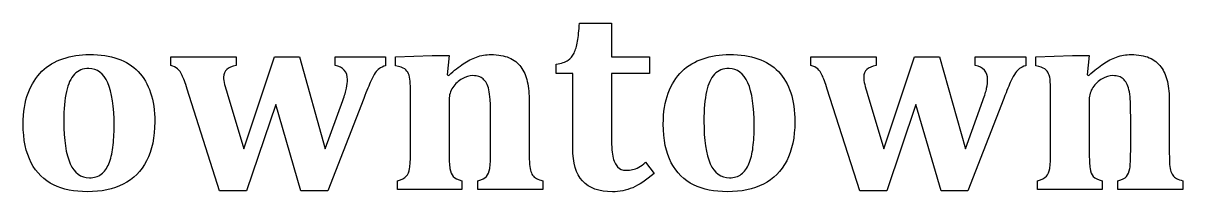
# Model space of a CAD drawing. Extents: x 0 to 800, y 146 to 730.
# Drawn here: x 471.63 to 504.15, y 549.7 to 554.42 of the extents above; entities that cross this region are included whole.
import ezdxf

# ---------------------------------------------------------------- set-up
doc = ezdxf.new("R2010")
doc.units = 0
doc.layers.get('0').update_dxf_attribs({"linetype": 'CONTINUOUS'})

msp = doc.modelspace()

# ---------------------------------------------------------------- linework, layer by layer
at = {"color": 7}
for points in [[(487.229224, 554.421464), (488.125472, 554.421464), (488.125472, 553.483968), (489.194224, 553.483968), (489.194224, 553.015216), (488.125472, 553.015216), (488.125472, 551.323968)], [(475.765448, 553.236464), (475.765448, 553.483968), (477.5992, 553.483968), (477.5992, 553.236464)], [(477.344216, 552.463968), (477.812968, 550.907712), (478.675464, 553.483968), (479.372968, 553.483968), (480.100464, 550.907712), (480.591712, 552.261464)], [(480.378, 553.236464), (480.378, 553.483968), (481.791744, 553.483968), (481.791744, 553.232712)], [(482.073016, 553.228928), (482.073016, 553.483928), (483.100512, 553.513928), (483.573016, 553.513928), (483.516776, 552.973928), (483.561816, 552.962648)], [(493.720448, 553.236464), (493.720448, 553.483968), (495.5542, 553.483968), (495.5542, 553.236464)], [(495.299216, 552.463968), (495.767968, 550.907712), (496.630464, 553.483968), (497.327968, 553.483968), (498.055464, 550.907712), (498.546712, 552.261464)], [(498.333, 553.236464), (498.333, 553.483968), (499.746744, 553.483968), (499.746744, 553.232712)], [(500.028016, 553.228928), (500.028016, 553.483928), (501.055512, 553.513928), (501.528016, 553.513928), (501.471776, 552.973928), (501.516736, 552.962648)], [(487.041696, 550.918968), (487.041696, 553.015216), (486.572952, 553.015216), (486.572952, 553.273968)], [(479.417952, 549.726464), (478.712952, 552.145216), (477.891696, 549.726464), (477.1342, 549.726464), (476.222952, 552.580216)], [(481.176744, 552.317736), (480.168, 549.726488), (479.417952, 549.726464)], [(482.489208, 550.843928), (482.489208, 552.385176)], [(497.372952, 549.726464), (496.667952, 552.145216), (495.846696, 549.726464), (495.0892, 549.726464), (494.177952, 552.580216)], [(499.131744, 552.317736), (498.123, 549.726488), (497.372952, 549.726464)], [(500.444208, 550.843928), (500.444208, 552.385176)], [(483.572952, 552.291424), (483.572952, 550.847672)], [(485.819344, 552.220136), (485.819344, 550.847632)], [(501.527952, 552.291424), (501.527952, 550.847672)], [(503.774264, 552.220136), (503.774264, 550.847632)], [(472.765424, 551.680216), (472.765448, 551.680216)], [(484.735472, 550.843968), (484.735472, 551.845216)], [(490.720424, 551.680216), (490.720448, 551.680216)], [(502.690472, 550.843968), (502.690472, 551.845216)], [(489.085456, 550.52896), (489.321696, 550.213968)], [(483.932936, 550.011424), (483.932936, 549.763928), (482.12168, 549.763928), (482.12168, 550.011424)], [(486.197952, 549.763968), (484.3792, 549.763968), (484.3792, 550.011464)], [(486.198072, 550.011376), (486.197952, 549.763968)], [(501.887936, 550.011424), (501.887936, 549.763928), (500.07668, 549.763928), (500.07668, 550.011424)], [(504.152952, 549.763968), (502.3342, 549.763968), (502.3342, 550.011464)], [(504.152992, 550.011376), (504.152952, 549.763968)], [(473.425448, 549.703968), (473.425448, 549.703968)], [(491.380448, 549.703968), (491.380448, 549.703968)]]:
    msp.add_lwpolyline(points, dxfattribs=at)
for points in [[(487.174824, 553.915216), (487.198584, 554.050208), (487.216664, 554.21896), (487.229224, 554.421464)], [(487.0792, 553.587088), (487.1192, 553.67084), (487.15104, 553.780208), (487.174824, 553.915216)], [(472.150448, 553.075216), (472.315448, 553.235208), (472.51232, 553.353336), (472.741072, 553.429592)], [(472.741072, 553.429592), (472.969824, 553.505832), (473.217944, 553.54396), (473.485448, 553.543968)], [(473.485448, 553.543968), (474.090448, 553.54396), (474.546696, 553.384584), (474.8542, 553.06584)], [(483.970568, 553.287024), (484.088064, 553.365744), (484.211192, 553.428272), (484.339944, 553.474528)], [(484.339944, 553.474528), (484.468688, 553.520768), (484.60432, 553.543888), (484.746816, 553.543888)], [(484.746816, 553.543888), (484.951816, 553.54388), (485.121816, 553.514528), (485.256816, 553.45576)], [(485.256816, 553.45576), (485.391816, 553.39704), (485.501192, 553.311384), (485.584944, 553.198888)], [(486.572952, 553.273968), (486.725448, 553.298928), (486.837952, 553.336448), (486.910448, 553.386464)], [(486.910448, 553.386464), (486.982928, 553.436464), (487.0392, 553.503336), (487.0792, 553.587088)], [(490.105448, 553.075216), (490.270448, 553.235208), (490.46732, 553.353336), (490.696072, 553.429592)], [(490.696072, 553.429592), (490.924824, 553.505832), (491.172944, 553.54396), (491.440448, 553.543968)], [(491.440448, 553.543968), (492.045448, 553.54396), (492.501696, 553.384584), (492.8092, 553.06584)], [(501.925488, 553.287024), (502.042984, 553.365744), (502.166112, 553.428272), (502.294864, 553.474528)], [(502.294864, 553.474528), (502.423608, 553.520768), (502.55924, 553.543888), (502.701736, 553.543888)], [(502.701736, 553.543888), (502.906736, 553.54388), (503.076736, 553.514528), (503.211736, 553.45576)], [(503.211736, 553.45576), (503.346736, 553.39704), (503.456112, 553.311384), (503.539864, 553.198888)], [(471.7642, 552.467712), (471.856696, 552.712712), (471.985448, 552.915208), (472.150448, 553.075216)], [(473.061704, 552.992712), (472.959208, 552.885208), (472.884208, 552.72396), (472.836704, 552.508968)], [(473.470456, 553.153968), (473.300456, 553.15396), (473.164208, 553.100208), (473.061704, 552.992712)], [(473.997328, 552.754592), (473.878576, 553.02084), (473.702952, 553.15396), (473.470456, 553.153968)], [(474.8542, 553.06584), (475.161696, 552.747088), (475.315448, 552.280216), (475.315448, 551.665216)], [(475.956696, 553.144592), (475.909176, 553.188352), (475.845448, 553.218992), (475.765448, 553.236464)], [(476.0842, 552.96084), (476.04668, 553.03956), (476.0042, 553.10084), (475.956696, 553.144592)], [(477.334824, 553.129592), (477.276104, 553.078312), (477.246696, 553.006464), (477.246696, 552.913968)], [(477.5992, 553.236464), (477.481696, 553.216464), (477.393576, 553.180864), (477.334824, 553.129592)], [(480.633, 553.107088), (480.573, 553.175808), (480.487992, 553.21896), (480.378, 553.236464)], [(480.723, 552.846464), (480.722992, 552.951464), (480.693, 553.038336), (480.633, 553.107088)], [(481.50112, 553.03024), (481.46488, 552.97776), (481.4236, 552.901488), (481.377376, 552.801488)], [(481.617376, 553.153992), (481.576096, 553.123992), (481.537368, 553.082712), (481.50112, 553.03024)], [(481.791744, 553.232712), (481.716784, 553.210232), (481.658616, 553.183992), (481.617376, 553.153992)], [(482.326136, 553.1408), (482.277416, 553.17456), (482.193016, 553.20392), (482.073016, 553.228928)], [(482.434888, 553.009552), (482.411128, 553.063312), (482.374888, 553.107048), (482.326136, 553.1408)], [(482.479848, 552.7958), (482.473448, 552.884544), (482.458568, 552.9558), (482.434888, 553.009552)], [(483.561816, 552.962648), (483.716816, 553.100144), (483.853064, 553.208272), (483.970568, 553.287024)], [(485.584944, 553.198888), (485.668688, 553.086384), (485.728688, 552.94888), (485.764944, 552.786384)], [(489.7192, 552.467712), (489.811696, 552.712712), (489.940448, 552.915208), (490.105448, 553.075216)], [(491.016704, 552.992712), (490.914208, 552.885208), (490.839208, 552.72396), (490.791704, 552.508968)], [(491.425456, 553.153968), (491.255456, 553.15396), (491.119208, 553.100208), (491.016704, 552.992712)], [(491.952336, 552.754592), (491.833584, 553.02084), (491.657952, 553.15396), (491.425456, 553.153968)], [(492.8092, 553.06584), (493.116696, 552.747088), (493.270448, 552.280216), (493.270448, 551.665216)], [(493.911696, 553.144592), (493.864176, 553.188352), (493.800448, 553.218992), (493.720448, 553.236464)], [(494.0392, 552.96084), (494.00168, 553.03956), (493.9592, 553.10084), (493.911696, 553.144592)], [(495.289824, 553.129592), (495.231104, 553.078312), (495.201696, 553.006464), (495.201696, 552.913968)], [(495.5542, 553.236464), (495.436696, 553.216464), (495.348568, 553.180864), (495.289824, 553.129592)], [(498.588, 553.107088), (498.528, 553.175808), (498.442992, 553.21896), (498.333, 553.236464)], [(498.678, 552.846464), (498.677992, 552.951464), (498.648, 553.038336), (498.588, 553.107088)], [(499.45612, 553.03024), (499.41988, 552.97776), (499.3786, 552.901488), (499.332368, 552.801488)], [(499.572368, 553.153992), (499.531088, 553.123992), (499.492368, 553.082712), (499.45612, 553.03024)], [(499.746744, 553.232712), (499.671784, 553.210232), (499.613616, 553.183992), (499.572368, 553.153992)], [(500.281136, 553.1408), (500.232416, 553.17456), (500.148016, 553.20392), (500.028016, 553.228928)], [(500.389888, 553.009552), (500.366128, 553.063312), (500.329888, 553.107048), (500.281136, 553.1408)], [(500.434848, 552.7958), (500.428448, 552.884544), (500.413568, 552.9558), (500.389888, 553.009552)], [(501.516736, 552.962648), (501.671736, 553.100144), (501.807984, 553.208272), (501.925488, 553.287024)], [(503.539864, 553.198888), (503.623608, 553.086384), (503.683608, 552.94888), (503.719864, 552.786384)], [(474.175456, 551.548968), (474.175456, 552.086464), (474.116096, 552.488336), (473.997328, 552.754592)], [(476.222952, 552.580216), (476.167912, 552.755208), (476.121696, 552.882088), (476.0842, 552.96084)], [(477.246696, 552.913968), (477.246696, 552.851488), (477.256696, 552.782088), (477.276696, 552.70584)], [(477.276696, 552.70584), (477.296696, 552.6296), (477.319176, 552.54896), (477.344216, 552.463968)], [(480.69484, 552.602712), (480.71356, 552.695216), (480.723, 552.776464), (480.723, 552.846464)], [(481.377376, 552.801488), (481.331136, 552.701488), (481.26424, 552.54024), (481.176744, 552.317736)], [(482.489208, 552.385176), (482.489208, 552.570176), (482.486008, 552.707048), (482.479848, 552.7958)], [(483.936696, 552.867048), (483.8342, 552.808328), (483.747944, 552.727048), (483.677952, 552.623296)], [(484.232952, 552.955176), (484.137944, 552.955168), (484.0392, 552.925816), (483.936696, 552.867048)], [(484.405448, 552.932696), (484.360488, 552.947736), (484.302944, 552.955176), (484.232952, 552.955176)], [(484.525448, 552.863336), (484.490488, 552.894616), (484.450488, 552.917736), (484.405448, 552.932696)], [(484.621072, 552.743336), (484.592352, 552.792056), (484.560432, 552.832088), (484.525448, 552.863336)], [(484.688592, 552.561464), (484.672352, 552.633944), (484.649872, 552.694584), (484.621072, 552.743336)], [(485.764944, 552.786384), (485.801184, 552.62388), (485.819344, 552.435136), (485.819344, 552.220136)], [(492.130456, 551.548968), (492.130456, 552.086464), (492.071096, 552.488336), (491.952336, 552.754592)], [(494.177952, 552.580216), (494.122912, 552.755208), (494.076696, 552.882088), (494.0392, 552.96084)], [(495.201696, 552.913968), (495.201696, 552.851488), (495.211696, 552.782088), (495.231696, 552.70584)], [(495.231696, 552.70584), (495.251696, 552.6296), (495.274176, 552.54896), (495.299216, 552.463968)], [(498.64984, 552.602712), (498.66856, 552.695216), (498.678, 552.776464), (498.678, 552.846464)], [(499.332368, 552.801488), (499.286128, 552.701488), (499.21924, 552.54024), (499.131744, 552.317736)], [(500.444208, 552.385176), (500.444208, 552.570176), (500.441008, 552.707048), (500.434848, 552.7958)], [(501.891696, 552.867048), (501.7892, 552.808328), (501.702944, 552.727048), (501.632952, 552.623296)], [(502.187952, 552.955176), (502.092944, 552.955168), (501.9942, 552.925816), (501.891696, 552.867048)], [(502.360448, 552.932696), (502.315488, 552.947736), (502.257944, 552.955176), (502.187952, 552.955176)], [(502.480448, 552.863336), (502.445488, 552.894616), (502.405488, 552.917736), (502.360448, 552.932696)], [(502.576072, 552.743336), (502.547352, 552.792056), (502.515432, 552.832088), (502.480448, 552.863336)], [(502.643592, 552.561464), (502.627352, 552.633944), (502.604872, 552.694584), (502.576072, 552.743336)], [(503.719864, 552.786384), (503.756104, 552.62388), (503.774264, 552.435136), (503.774264, 552.220136)], [(471.625448, 551.597712), (471.625448, 551.932712), (471.671688, 552.222712), (471.7642, 552.467712)], [(472.836704, 552.508968), (472.789184, 552.29396), (472.765424, 552.017712), (472.765424, 551.680216)], [(480.591712, 552.261464), (480.641712, 552.396464), (480.676088, 552.510216), (480.69484, 552.602712)], [(483.677952, 552.623296), (483.607952, 552.519544), (483.572944, 552.40892), (483.572952, 552.291424)], [(484.724192, 552.282088), (484.716992, 552.39584), (484.704832, 552.48896), (484.688592, 552.561464)], [(489.580448, 551.597712), (489.580448, 551.932712), (489.626688, 552.222712), (489.7192, 552.467712)], [(490.791704, 552.508968), (490.744184, 552.29396), (490.720424, 552.017712), (490.720424, 551.680216)], [(498.546712, 552.261464), (498.596712, 552.396464), (498.631088, 552.510216), (498.64984, 552.602712)], [(501.632952, 552.623296), (501.562952, 552.519544), (501.527944, 552.40892), (501.527952, 552.291424)], [(502.679192, 552.282088), (502.671992, 552.39584), (502.659832, 552.48896), (502.643592, 552.561464)], [(484.735472, 551.845216), (484.735472, 552.022712), (484.731472, 552.168336), (484.724192, 552.282088)], [(502.690472, 551.845216), (502.690472, 552.022712), (502.686472, 552.168336), (502.679192, 552.282088)], [(472.765448, 551.680216), (472.765448, 551.150216), (472.824808, 550.753336), (472.943576, 550.489592)], [(490.720448, 551.680216), (490.720448, 551.150216), (490.779808, 550.753336), (490.898576, 550.489592)], [(471.850448, 550.51584), (471.700448, 550.799592), (471.625448, 551.160216), (471.625448, 551.597712)], [(474.141696, 550.947088), (474.164176, 551.12584), (474.175456, 551.326464), (474.175456, 551.548968)], [(475.315448, 551.665216), (475.315448, 551.230216), (475.239208, 550.86584), (475.086696, 550.572088)], [(489.805448, 550.51584), (489.655448, 550.799592), (489.580448, 551.160216), (489.580448, 551.597712)], [(492.096696, 550.947088), (492.119176, 551.12584), (492.130456, 551.326464), (492.130456, 551.548968)], [(493.270448, 551.665216), (493.270448, 551.230216), (493.194208, 550.86584), (493.041696, 550.572088)], [(488.125472, 551.323968), (488.125472, 551.041464), (488.138592, 550.832712), (488.164832, 550.697712)], [(474.02732, 550.487712), (474.08108, 550.615216), (474.119192, 550.768336), (474.141696, 550.947088)], [(482.464808, 550.352672), (482.481048, 550.442672), (482.489208, 550.606424), (482.489208, 550.843928)], [(483.572952, 550.847672), (483.572944, 550.610176), (483.580152, 550.445176), (483.595432, 550.352672)], [(484.711072, 550.35084), (484.727312, 550.442088), (484.735472, 550.606464), (484.735472, 550.843968)], [(485.819344, 550.847632), (485.819336, 550.737632), (485.820944, 550.634512), (485.824944, 550.538256)], [(487.317328, 550.00584), (487.133576, 550.207088), (487.041696, 550.511464), (487.041696, 550.918968)], [(488.164832, 550.697712), (488.191072, 550.562712), (488.235472, 550.463336), (488.29796, 550.399592)], [(491.982328, 550.487712), (492.036088, 550.615216), (492.0742, 550.768336), (492.096696, 550.947088)], [(500.419808, 550.352672), (500.436048, 550.442672), (500.444208, 550.606424), (500.444208, 550.843928)], [(501.527952, 550.847672), (501.527944, 550.610176), (501.535152, 550.445176), (501.550432, 550.352672)], [(502.666072, 550.35084), (502.682312, 550.442088), (502.690472, 550.606464), (502.690472, 550.843968)], [(503.774264, 550.847632), (503.774256, 550.737632), (503.775864, 550.634512), (503.779864, 550.538256)], [(472.474824, 549.897088), (472.208576, 550.02584), (472.000448, 550.232088), (471.850448, 550.51584)], [(472.943576, 550.489592), (473.06232, 550.22584), (473.241696, 550.093968), (473.481696, 550.093968)], [(473.813576, 550.195216), (473.90232, 550.262736), (473.973568, 550.360216), (474.02732, 550.487712)], [(475.086696, 550.572088), (474.934192, 550.278336), (474.716696, 550.060216), (474.4342, 549.917712)], [(485.824944, 550.538256), (485.828944, 550.442008), (485.838064, 550.365136), (485.853104, 550.307632)], [(488.29796, 550.399592), (488.36044, 550.335832), (488.437952, 550.303968), (488.530456, 550.303968)], [(488.71796, 550.322688), (488.77292, 550.335168), (488.83108, 550.357648), (488.892336, 550.390208)], [(488.892336, 550.390208), (488.953536, 550.422688), (489.017952, 550.468928), (489.085456, 550.52896)], [(490.429824, 549.897088), (490.163576, 550.02584), (489.955448, 550.232088), (489.805448, 550.51584)], [(490.898576, 550.489592), (491.01732, 550.22584), (491.196696, 550.093968), (491.436696, 550.093968)], [(491.768576, 550.195216), (491.85732, 550.262736), (491.928576, 550.360216), (491.982328, 550.487712)], [(493.041696, 550.572088), (492.8892, 550.278336), (492.671696, 550.060216), (492.3892, 549.917712)], [(503.779864, 550.538256), (503.783864, 550.442008), (503.792984, 550.365136), (503.808024, 550.307632)], [(473.481696, 550.093968), (473.6142, 550.093968), (473.724824, 550.127728), (473.813576, 550.195216)], [(482.12168, 550.011424), (482.24168, 550.043904), (482.324808, 550.086384), (482.371056, 550.138928)], [(482.371056, 550.138928), (482.417296, 550.191408), (482.448576, 550.262672), (482.464808, 550.352672)], [(483.595432, 550.352672), (483.610392, 550.260176), (483.641032, 550.187048), (483.687304, 550.133296)], [(483.687304, 550.133296), (483.733544, 550.079536), (483.815432, 550.038928), (483.932936, 550.011424)], [(484.3792, 550.011464), (484.4942, 550.038984), (484.5742, 550.079624), (484.6192, 550.133336)], [(484.6192, 550.133336), (484.66416, 550.187096), (484.6948, 550.259592), (484.711072, 550.35084)], [(485.853104, 550.307632), (485.868064, 550.250112), (485.888704, 550.203256), (485.914944, 550.167008)], [(485.914944, 550.167008), (485.941184, 550.130768), (485.978064, 550.100128), (486.025568, 550.075136)], [(486.025568, 550.075136), (486.073088, 550.050176), (486.130568, 550.028896), (486.198072, 550.011376)], [(488.530456, 550.303968), (488.600456, 550.303968), (488.662952, 550.310368), (488.71796, 550.322688)], [(489.321696, 550.213968), (489.101696, 550.026464), (488.901696, 549.894592), (488.721696, 549.818336)], [(491.436696, 550.093968), (491.5692, 550.093968), (491.679824, 550.127728), (491.768576, 550.195216)], [(500.07668, 550.011424), (500.19668, 550.043904), (500.279808, 550.086384), (500.326056, 550.138928)], [(500.326056, 550.138928), (500.372296, 550.191408), (500.403576, 550.262672), (500.419808, 550.352672)], [(501.550432, 550.352672), (501.565472, 550.260176), (501.596032, 550.187048), (501.642312, 550.133296)], [(501.642312, 550.133296), (501.688552, 550.079536), (501.770432, 550.038928), (501.887936, 550.011424)], [(502.3342, 550.011464), (502.4492, 550.038984), (502.5292, 550.079624), (502.5742, 550.133336)], [(502.5742, 550.133336), (502.61916, 550.187096), (502.6498, 550.259592), (502.666072, 550.35084)], [(503.808024, 550.307632), (503.822984, 550.250112), (503.843624, 550.203256), (503.869864, 550.167008)], [(503.869864, 550.167008), (503.896104, 550.130768), (503.932984, 550.100128), (503.980488, 550.075136)], [(503.980488, 550.075136), (504.028008, 550.050176), (504.085488, 550.028896), (504.152992, 550.011376)], [(473.425448, 549.703968), (473.057944, 549.703968), (472.741072, 549.768368), (472.474824, 549.897088)], [(474.4342, 549.917712), (474.151696, 549.775216), (473.815448, 549.703968), (473.425448, 549.703968)], [(488.151696, 549.703968), (487.7792, 549.703968), (487.501072, 549.804592), (487.317328, 550.00584)], [(488.721696, 549.818336), (488.541696, 549.742096), (488.351696, 549.703968), (488.151696, 549.703968)], [(491.380448, 549.703968), (491.012944, 549.703968), (490.696072, 549.768368), (490.429824, 549.897088)], [(492.3892, 549.917712), (492.106696, 549.775216), (491.770448, 549.703968), (491.380448, 549.703968)]]:
    msp.add_open_spline(points, degree=3, dxfattribs=at)

doc.saveas('drawing.dxf')
